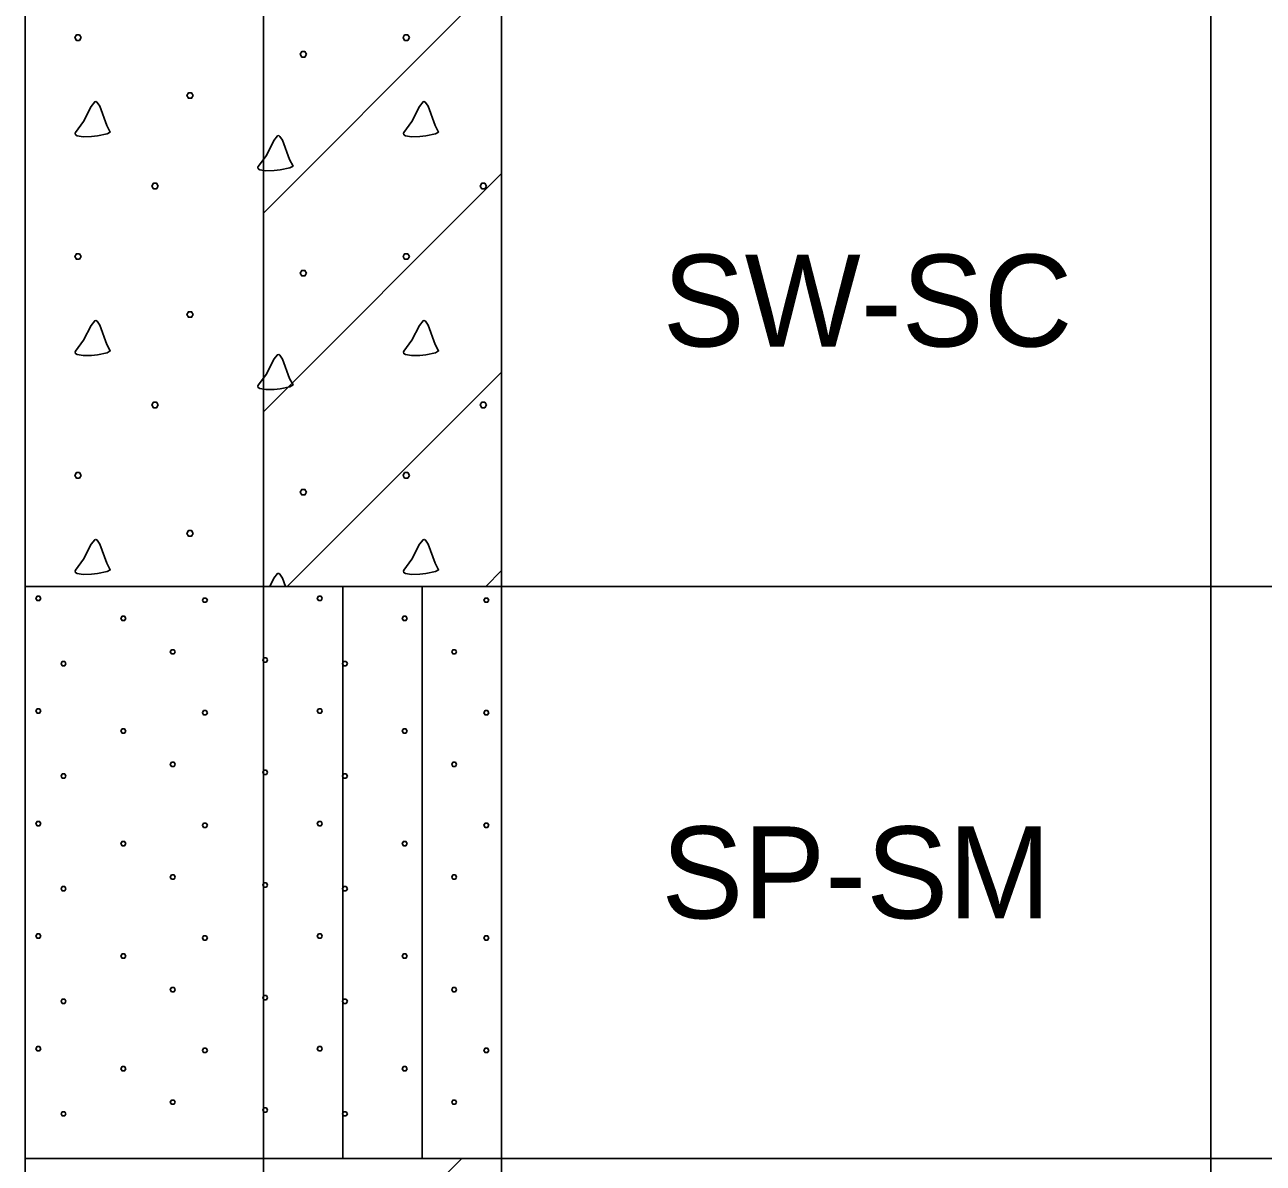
# Model space of a CAD drawing. Extents: x -894 to 866, y -476 to 714.
# Drawn here: x -745 to -650.7, y -43.9 to 42.8 of the extents above; entities that cross this region are included whole.
import ezdxf

# ---------------------------------------------------------------- set-up
doc = ezdxf.new("R2010")
doc.units = 0
doc.layers.add('14 Ramp Anno', color=7, linetype='Continuous')
doc.layers.add('57 Undefined', color=7, linetype='Continuous')

msp = doc.modelspace()

# ---------------------------------------------------------------- linework, layer by layer
at = {"layer": '14 Ramp Anno'}
msp.add_lwpolyline([(-745.016, -304.812), (2.572, -304.812), (2.572, 608.931), (-745.016, 608.931)], close=True, dxfattribs=at)
for points in [[(-654.736, 588.056), (-654.736, -304.812)], [(-745.018, 0.002), (-708.731, 0.002), (-708.731, 43.547), (-745.018, 43.547), (-745.018, 0.002)], [(-745.018, 0.002), (-708.731, 0.002), (-708.731, 43.547), (-745.018, 43.547), (-745.018, 0.002)], [(-726.875, 28.427), (-711.755, 43.547)], [(-726.875, 0.002), (-726.875, 43.547)], [(-726.875, 28.427), (-711.755, 43.547)], [(-726.875, 0.002), (-726.875, 43.547)], [(-740.755, 41.799), (-740.875, 42.005), (-741.115, 42.005), (-741.235, 41.799), (-741.115, 41.587), (-740.875, 41.587), (-740.755, 41.799)], [(-740.755, 41.799), (-740.875, 42.005), (-741.115, 42.005), (-741.235, 41.799), (-741.115, 41.587), (-740.875, 41.587), (-740.755, 41.799)], [(-715.754, 41.799), (-715.874, 42.005), (-716.114, 42.005), (-716.234, 41.799), (-716.114, 41.587), (-715.874, 41.587), (-715.754, 41.799)], [(-715.754, 41.799), (-715.874, 42.005), (-716.114, 42.005), (-716.234, 41.799), (-716.114, 41.587), (-715.874, 41.587), (-715.754, 41.799)], [(-723.589, 40.526), (-723.709, 40.733), (-723.949, 40.733), (-724.069, 40.526), (-723.949, 40.315), (-723.709, 40.315), (-723.589, 40.526)], [(-723.589, 40.526), (-723.709, 40.733), (-723.949, 40.733), (-724.069, 40.526), (-723.949, 40.315), (-723.709, 40.315), (-723.589, 40.526)], [(-739.988, 36.553), (-739.718, 36.901), (-739.619, 36.922), (-739.523, 36.865), (-739.334, 36.568), (-738.8, 35.107), (-738.527, 34.603), (-738.776, 34.471), (-739.514, 34.318), (-739.958, 34.27), (-740.594, 34.252), (-741.062, 34.324), (-741.185, 34.402), (-741.215, 34.513), (-741.185, 34.582), (-740.561, 35.416), (-739.988, 36.553)], [(-739.988, 36.553), (-739.718, 36.901), (-739.619, 36.922), (-739.523, 36.865), (-739.334, 36.568), (-738.8, 35.107), (-738.527, 34.603), (-738.776, 34.471), (-739.514, 34.318), (-739.958, 34.27), (-740.594, 34.252), (-741.062, 34.324), (-741.185, 34.402), (-741.215, 34.513), (-741.185, 34.582), (-740.561, 35.416), (-739.988, 36.553)], [(-732.218, 37.382), (-732.338, 37.593), (-732.578, 37.593), (-732.698, 37.382), (-732.578, 37.175), (-732.338, 37.175), (-732.218, 37.382)], [(-732.218, 37.382), (-732.338, 37.593), (-732.578, 37.593), (-732.698, 37.382), (-732.578, 37.175), (-732.338, 37.175), (-732.218, 37.382)], [(-714.986, 36.553), (-714.716, 36.901), (-714.617, 36.922), (-714.521, 36.865), (-714.332, 36.568), (-713.798, 35.107), (-713.525, 34.603), (-713.774, 34.471), (-714.512, 34.318), (-714.956, 34.27), (-715.592, 34.252), (-716.061, 34.324), (-716.184, 34.402), (-716.214, 34.513), (-716.184, 34.582), (-715.559, 35.416), (-714.986, 36.553)], [(-714.986, 36.553), (-714.716, 36.901), (-714.617, 36.922), (-714.521, 36.865), (-714.332, 36.568), (-713.798, 35.107), (-713.525, 34.603), (-713.774, 34.471), (-714.512, 34.318), (-714.956, 34.27), (-715.592, 34.252), (-716.061, 34.324), (-716.184, 34.402), (-716.214, 34.513), (-716.184, 34.582), (-715.559, 35.416), (-714.986, 36.553)], [(-726.075, 33.968), (-725.802, 34.316), (-725.703, 34.334), (-725.607, 34.277), (-725.418, 33.98), (-724.884, 32.518), (-724.611, 32.017), (-724.86, 31.882), (-725.601, 31.732), (-726.042, 31.681), (-726.678, 31.666), (-727.146, 31.738), (-727.272, 31.816), (-727.299, 31.924), (-727.269, 31.993), (-726.645, 32.827), (-726.075, 33.968)], [(-726.075, 33.968), (-725.802, 34.316), (-725.703, 34.334), (-725.607, 34.277), (-725.418, 33.98), (-724.884, 32.518), (-724.611, 32.017), (-724.86, 31.882), (-725.601, 31.732), (-726.042, 31.681), (-726.678, 31.666), (-727.146, 31.738), (-727.272, 31.816), (-727.299, 31.924), (-727.269, 31.993), (-726.645, 32.827), (-726.075, 33.968)], [(-726.875, 13.307), (-708.731, 31.451)], [(-726.875, 13.307), (-708.731, 31.451)], [(-734.89, 30.491), (-735.01, 30.702), (-735.25, 30.702), (-735.37, 30.491), (-735.25, 30.284), (-735.01, 30.284), (-734.89, 30.491)], [(-734.89, 30.491), (-735.01, 30.702), (-735.25, 30.702), (-735.37, 30.491), (-735.25, 30.284), (-735.01, 30.284), (-734.89, 30.491)], [(-709.889, 30.491), (-710.009, 30.702), (-710.249, 30.702), (-710.369, 30.491), (-710.249, 30.284), (-710.009, 30.284), (-709.889, 30.491)], [(-709.889, 30.491), (-710.009, 30.702), (-710.249, 30.702), (-710.369, 30.491), (-710.249, 30.284), (-710.009, 30.284), (-709.889, 30.491)], [(-740.755, 25.131), (-740.875, 25.338), (-741.115, 25.338), (-741.235, 25.131), (-741.115, 24.92), (-740.875, 24.92), (-740.755, 25.131)], [(-740.755, 25.131), (-740.875, 25.338), (-741.115, 25.338), (-741.235, 25.131), (-741.115, 24.92), (-740.875, 24.92), (-740.755, 25.131)], [(-715.754, 25.131), (-715.874, 25.338), (-716.114, 25.338), (-716.234, 25.131), (-716.114, 24.92), (-715.874, 24.92), (-715.754, 25.131)], [(-715.754, 25.131), (-715.874, 25.338), (-716.114, 25.338), (-716.234, 25.131), (-716.114, 24.92), (-715.874, 24.92), (-715.754, 25.131)], [(-723.589, 23.859), (-723.709, 24.065), (-723.949, 24.065), (-724.069, 23.859), (-723.949, 23.648), (-723.709, 23.648), (-723.589, 23.859)], [(-723.589, 23.859), (-723.709, 24.065), (-723.949, 24.065), (-724.069, 23.859), (-723.949, 23.648), (-723.709, 23.648), (-723.589, 23.859)], [(-732.218, 20.714), (-732.338, 20.925), (-732.578, 20.925), (-732.698, 20.714), (-732.578, 20.508), (-732.338, 20.508), (-732.218, 20.714)], [(-732.218, 20.714), (-732.338, 20.925), (-732.578, 20.925), (-732.698, 20.714), (-732.578, 20.508), (-732.338, 20.508), (-732.218, 20.714)], [(-739.988, 19.885), (-739.718, 20.233), (-739.619, 20.254), (-739.523, 20.197), (-739.334, 19.9), (-738.8, 18.439), (-738.527, 17.935), (-738.776, 17.803), (-739.514, 17.65), (-739.958, 17.602), (-740.594, 17.584), (-741.062, 17.656), (-741.185, 17.734), (-741.215, 17.845), (-741.185, 17.914), (-740.561, 18.748), (-739.988, 19.885)], [(-739.988, 19.885), (-739.718, 20.233), (-739.619, 20.254), (-739.523, 20.197), (-739.334, 19.9), (-738.8, 18.439), (-738.527, 17.935), (-738.776, 17.803), (-739.514, 17.65), (-739.958, 17.602), (-740.594, 17.584), (-741.062, 17.656), (-741.185, 17.734), (-741.215, 17.845), (-741.185, 17.914), (-740.561, 18.748), (-739.988, 19.885)], [(-714.986, 19.885), (-714.716, 20.233), (-714.617, 20.254), (-714.521, 20.197), (-714.332, 19.9), (-713.798, 18.439), (-713.525, 17.935), (-713.774, 17.803), (-714.512, 17.65), (-714.956, 17.602), (-715.592, 17.584), (-716.061, 17.656), (-716.184, 17.734), (-716.214, 17.845), (-716.184, 17.914), (-715.559, 18.748), (-714.986, 19.885)], [(-714.986, 19.885), (-714.716, 20.233), (-714.617, 20.254), (-714.521, 20.197), (-714.332, 19.9), (-713.798, 18.439), (-713.525, 17.935), (-713.774, 17.803), (-714.512, 17.65), (-714.956, 17.602), (-715.592, 17.584), (-716.061, 17.656), (-716.184, 17.734), (-716.214, 17.845), (-716.184, 17.914), (-715.559, 18.748), (-714.986, 19.885)], [(-726.075, 17.3), (-725.802, 17.648), (-725.703, 17.666), (-725.607, 17.609), (-725.418, 17.312), (-724.884, 15.851), (-724.611, 15.35), (-724.86, 15.215), (-725.601, 15.065), (-726.042, 15.014), (-726.678, 14.999), (-727.146, 15.071), (-727.272, 15.149), (-727.299, 15.257), (-727.269, 15.326), (-726.645, 16.16), (-726.075, 17.3)], [(-726.075, 17.3), (-725.802, 17.648), (-725.703, 17.666), (-725.607, 17.609), (-725.418, 17.312), (-724.884, 15.851), (-724.611, 15.35), (-724.86, 15.215), (-725.601, 15.065), (-726.042, 15.014), (-726.678, 14.999), (-727.146, 15.071), (-727.272, 15.149), (-727.299, 15.257), (-727.269, 15.326), (-726.645, 16.16), (-726.075, 17.3)], [(-725.06, 0.002), (-708.731, 16.331)], [(-725.06, 0.002), (-708.731, 16.331)], [(-734.89, 13.823), (-735.01, 14.034), (-735.25, 14.034), (-735.37, 13.823), (-735.25, 13.617), (-735.01, 13.617), (-734.89, 13.823)], [(-734.89, 13.823), (-735.01, 14.034), (-735.25, 14.034), (-735.37, 13.823), (-735.25, 13.617), (-735.01, 13.617), (-734.89, 13.823)], [(-709.889, 13.823), (-710.009, 14.034), (-710.249, 14.034), (-710.369, 13.823), (-710.249, 13.617), (-710.009, 13.617), (-709.889, 13.823)], [(-709.889, 13.823), (-710.009, 14.034), (-710.249, 14.034), (-710.369, 13.823), (-710.249, 13.617), (-710.009, 13.617), (-709.889, 13.823)], [(-740.755, 8.464), (-740.875, 8.67), (-741.115, 8.67), (-741.235, 8.464), (-741.115, 8.253), (-740.875, 8.253), (-740.755, 8.464)], [(-740.755, 8.464), (-740.875, 8.67), (-741.115, 8.67), (-741.235, 8.464), (-741.115, 8.253), (-740.875, 8.253), (-740.755, 8.464)], [(-715.754, 8.464), (-715.874, 8.67), (-716.114, 8.67), (-716.234, 8.464), (-716.114, 8.253), (-715.874, 8.253), (-715.754, 8.464)], [(-715.754, 8.464), (-715.874, 8.67), (-716.114, 8.67), (-716.234, 8.464), (-716.114, 8.253), (-715.874, 8.253), (-715.754, 8.464)], [(-723.589, 7.192), (-723.709, 7.398), (-723.949, 7.398), (-724.069, 7.192), (-723.949, 6.98), (-723.709, 6.98), (-723.589, 7.192)], [(-723.589, 7.192), (-723.709, 7.398), (-723.949, 7.398), (-724.069, 7.192), (-723.949, 6.98), (-723.709, 6.98), (-723.589, 7.192)], [(-732.218, 4.047), (-732.338, 4.258), (-732.578, 4.258), (-732.698, 4.047), (-732.578, 3.84), (-732.338, 3.84), (-732.218, 4.047)], [(-732.218, 4.047), (-732.338, 4.258), (-732.578, 4.258), (-732.698, 4.047), (-732.578, 3.84), (-732.338, 3.84), (-732.218, 4.047)], [(-739.988, 3.218), (-739.718, 3.566), (-739.619, 3.587), (-739.523, 3.53), (-739.334, 3.233), (-738.8, 1.772), (-738.527, 1.268), (-738.776, 1.136), (-739.514, 0.983), (-739.958, 0.935), (-740.594, 0.917), (-741.062, 0.989), (-741.185, 1.067), (-741.215, 1.178), (-741.185, 1.247), (-740.561, 2.081), (-739.988, 3.218)], [(-739.988, 3.218), (-739.718, 3.566), (-739.619, 3.587), (-739.523, 3.53), (-739.334, 3.233), (-738.8, 1.772), (-738.527, 1.268), (-738.776, 1.136), (-739.514, 0.983), (-739.958, 0.935), (-740.594, 0.917), (-741.062, 0.989), (-741.185, 1.067), (-741.215, 1.178), (-741.185, 1.247), (-740.561, 2.081), (-739.988, 3.218)], [(-714.986, 3.218), (-714.716, 3.566), (-714.617, 3.587), (-714.521, 3.53), (-714.332, 3.233), (-713.798, 1.772), (-713.525, 1.268), (-713.774, 1.136), (-714.512, 0.983), (-714.956, 0.935), (-715.592, 0.917), (-716.061, 0.989), (-716.184, 1.067), (-716.214, 1.178), (-716.184, 1.247), (-715.559, 2.081), (-714.986, 3.218)], [(-714.986, 3.218), (-714.716, 3.566), (-714.617, 3.587), (-714.521, 3.53), (-714.332, 3.233), (-713.798, 1.772), (-713.525, 1.268), (-713.774, 1.136), (-714.512, 0.983), (-714.956, 0.935), (-715.592, 0.917), (-716.061, 0.989), (-716.184, 1.067), (-716.214, 1.178), (-716.184, 1.247), (-715.559, 2.081), (-714.986, 3.218)], [(-725.418, 0.645), (-725.607, 0.942), (-725.703, 0.999), (-725.802, 0.981), (-726.075, 0.633), (-726.39, 0.002), (-725.183, 0.002), (-725.418, 0.645)], [(-725.418, 0.645), (-725.607, 0.942), (-725.703, 0.999), (-725.802, 0.981), (-726.075, 0.633), (-726.39, 0.002), (-725.183, 0.002), (-725.418, 0.645)], [(-709.941, 0.002), (-708.731, 1.212)], [(-709.941, 0.002), (-708.731, 1.212)], [(-745.018, -43.543), (-708.731, -43.543), (-708.731, 0.002), (-745.018, 0.002), (-745.018, -43.543)], [(-745.018, 0.002), (-372.904, 0.002)], [(-726.875, -43.543), (-726.875, 0.002)], [(-720.827, -43.543), (-720.827, 0.002)], [(-714.779, -43.543), (-714.779, 0.002)], [(-743.816, -0.906), (-743.911, -0.744), (-744.099, -0.744), (-744.194, -0.906), (-744.099, -1.068), (-743.911, -1.068), (-743.816, -0.906)], [(-731.14, -1.041), (-731.234, -0.879), (-731.422, -0.879), (-731.517, -1.041), (-731.422, -1.203), (-731.234, -1.203), (-731.14, -1.041)], [(-722.387, -0.906), (-722.481, -0.744), (-722.67, -0.744), (-722.764, -0.906), (-722.67, -1.068), (-722.481, -1.068), (-722.387, -0.906)], [(-709.71, -1.041), (-709.804, -0.879), (-709.993, -0.879), (-710.087, -1.041), (-709.993, -1.203), (-709.804, -1.203), (-709.71, -1.041)], [(-737.351, -2.432), (-737.445, -2.266), (-737.634, -2.266), (-737.728, -2.428), (-737.634, -2.594), (-737.445, -2.594), (-737.351, -2.432)], [(-715.921, -2.432), (-716.016, -2.266), (-716.204, -2.266), (-716.299, -2.428), (-716.204, -2.594), (-716.016, -2.594), (-715.921, -2.432)], [(-733.583, -4.976), (-733.678, -4.814), (-733.866, -4.814), (-733.96, -4.976), (-733.866, -5.138), (-733.678, -5.138), (-733.583, -4.976)], [(-726.548, -5.587), (-726.642, -5.421), (-726.831, -5.421), (-726.925, -5.587), (-726.831, -5.749), (-726.642, -5.749), (-726.548, -5.587)], [(-712.154, -4.976), (-712.248, -4.814), (-712.437, -4.814), (-712.531, -4.976), (-712.437, -5.138), (-712.248, -5.138), (-712.154, -4.976)], [(-741.905, -5.866), (-742, -5.704), (-742.188, -5.704), (-742.282, -5.866), (-742.188, -6.032), (-742, -6.032), (-741.905, -5.866)], [(-720.476, -5.866), (-720.57, -5.704), (-720.759, -5.704), (-720.853, -5.866), (-720.759, -6.032), (-720.57, -6.032), (-720.476, -5.866)], [(-743.816, -9.478), (-743.911, -9.316), (-744.099, -9.316), (-744.194, -9.478), (-744.099, -9.64), (-743.911, -9.64), (-743.816, -9.478)], [(-722.387, -9.478), (-722.481, -9.316), (-722.67, -9.316), (-722.764, -9.478), (-722.67, -9.64), (-722.481, -9.64), (-722.387, -9.478)], [(-731.14, -9.613), (-731.234, -9.451), (-731.422, -9.451), (-731.517, -9.613), (-731.422, -9.775), (-731.234, -9.775), (-731.14, -9.613)], [(-709.71, -9.613), (-709.804, -9.451), (-709.993, -9.451), (-710.087, -9.613), (-709.993, -9.775), (-709.804, -9.775), (-709.71, -9.613)], [(-737.351, -11.004), (-737.445, -10.838), (-737.634, -10.838), (-737.728, -11), (-737.634, -11.166), (-737.445, -11.166), (-737.351, -11.004)], [(-715.921, -11.004), (-716.016, -10.838), (-716.204, -10.838), (-716.299, -11), (-716.204, -11.166), (-716.016, -11.166), (-715.921, -11.004)], [(-733.583, -13.548), (-733.678, -13.386), (-733.866, -13.386), (-733.96, -13.548), (-733.866, -13.71), (-733.678, -13.71), (-733.583, -13.548)], [(-726.548, -14.159), (-726.642, -13.993), (-726.831, -13.993), (-726.925, -14.159), (-726.831, -14.321), (-726.642, -14.321), (-726.548, -14.159)], [(-712.154, -13.548), (-712.248, -13.386), (-712.437, -13.386), (-712.531, -13.548), (-712.437, -13.71), (-712.248, -13.71), (-712.154, -13.548)], [(-741.905, -14.438), (-742, -14.276), (-742.188, -14.276), (-742.282, -14.438), (-742.188, -14.604), (-742, -14.604), (-741.905, -14.438)], [(-720.476, -14.438), (-720.57, -14.276), (-720.759, -14.276), (-720.853, -14.438), (-720.759, -14.604), (-720.57, -14.604), (-720.476, -14.438)], [(-743.816, -18.05), (-743.911, -17.888), (-744.099, -17.888), (-744.194, -18.05), (-744.099, -18.212), (-743.911, -18.212), (-743.816, -18.05)], [(-722.387, -18.05), (-722.481, -17.888), (-722.67, -17.888), (-722.764, -18.05), (-722.67, -18.212), (-722.481, -18.212), (-722.387, -18.05)], [(-731.14, -18.185), (-731.234, -18.023), (-731.422, -18.023), (-731.517, -18.185), (-731.422, -18.347), (-731.234, -18.347), (-731.14, -18.185)], [(-709.71, -18.185), (-709.804, -18.023), (-709.993, -18.023), (-710.087, -18.185), (-709.993, -18.347), (-709.804, -18.347), (-709.71, -18.185)], [(-737.351, -19.575), (-737.445, -19.409), (-737.634, -19.409), (-737.728, -19.572), (-737.634, -19.738), (-737.445, -19.738), (-737.351, -19.575)], [(-715.921, -19.575), (-716.016, -19.409), (-716.204, -19.409), (-716.299, -19.572), (-716.204, -19.738), (-716.016, -19.738), (-715.921, -19.575)], [(-733.583, -22.12), (-733.678, -21.958), (-733.866, -21.958), (-733.96, -22.12), (-733.866, -22.282), (-733.678, -22.282), (-733.583, -22.12)], [(-726.548, -22.731), (-726.642, -22.565), (-726.831, -22.565), (-726.925, -22.731), (-726.831, -22.893), (-726.642, -22.893), (-726.548, -22.731)], [(-712.154, -22.12), (-712.248, -21.958), (-712.437, -21.958), (-712.531, -22.12), (-712.437, -22.282), (-712.248, -22.282), (-712.154, -22.12)], [(-741.905, -23.01), (-742, -22.847), (-742.188, -22.847), (-742.282, -23.01), (-742.188, -23.176), (-742, -23.176), (-741.905, -23.01)], [(-720.476, -23.01), (-720.57, -22.847), (-720.759, -22.847), (-720.853, -23.01), (-720.759, -23.176), (-720.57, -23.176), (-720.476, -23.01)], [(-743.816, -26.622), (-743.911, -26.46), (-744.099, -26.46), (-744.194, -26.622), (-744.099, -26.784), (-743.911, -26.784), (-743.816, -26.622)], [(-731.14, -26.757), (-731.234, -26.594), (-731.422, -26.594), (-731.517, -26.757), (-731.422, -26.919), (-731.234, -26.919), (-731.14, -26.757)], [(-722.387, -26.622), (-722.481, -26.46), (-722.67, -26.46), (-722.764, -26.622), (-722.67, -26.784), (-722.481, -26.784), (-722.387, -26.622)], [(-709.71, -26.757), (-709.804, -26.594), (-709.993, -26.594), (-710.087, -26.757), (-709.993, -26.919), (-709.804, -26.919), (-709.71, -26.757)], [(-737.351, -28.147), (-737.445, -27.981), (-737.634, -27.981), (-737.728, -28.143), (-737.634, -28.309), (-737.445, -28.309), (-737.351, -28.147)], [(-715.921, -28.147), (-716.016, -27.981), (-716.204, -27.981), (-716.299, -28.143), (-716.204, -28.309), (-716.016, -28.309), (-715.921, -28.147)], [(-733.583, -30.692), (-733.678, -30.529), (-733.866, -30.529), (-733.96, -30.692), (-733.866, -30.854), (-733.678, -30.854), (-733.583, -30.692)], [(-712.154, -30.692), (-712.248, -30.529), (-712.437, -30.529), (-712.531, -30.692), (-712.437, -30.854), (-712.248, -30.854), (-712.154, -30.692)], [(-741.905, -31.581), (-742, -31.419), (-742.188, -31.419), (-742.282, -31.581), (-742.188, -31.747), (-742, -31.747), (-741.905, -31.581)], [(-726.548, -31.303), (-726.642, -31.137), (-726.831, -31.137), (-726.925, -31.303), (-726.831, -31.465), (-726.642, -31.465), (-726.548, -31.303)], [(-720.476, -31.581), (-720.57, -31.419), (-720.759, -31.419), (-720.853, -31.581), (-720.759, -31.747), (-720.57, -31.747), (-720.476, -31.581)], [(-743.816, -35.194), (-743.911, -35.031), (-744.099, -35.031), (-744.194, -35.194), (-744.099, -35.356), (-743.911, -35.356), (-743.816, -35.194)], [(-731.14, -35.328), (-731.234, -35.166), (-731.422, -35.166), (-731.517, -35.328), (-731.422, -35.491), (-731.234, -35.491), (-731.14, -35.328)], [(-722.387, -35.194), (-722.481, -35.031), (-722.67, -35.031), (-722.764, -35.194), (-722.67, -35.356), (-722.481, -35.356), (-722.387, -35.194)], [(-709.71, -35.328), (-709.804, -35.166), (-709.993, -35.166), (-710.087, -35.328), (-709.993, -35.491), (-709.804, -35.491), (-709.71, -35.328)], [(-737.351, -36.719), (-737.445, -36.553), (-737.634, -36.553), (-737.728, -36.715), (-737.634, -36.881), (-737.445, -36.881), (-737.351, -36.719)], [(-715.921, -36.719), (-716.016, -36.553), (-716.204, -36.553), (-716.299, -36.715), (-716.204, -36.881), (-716.016, -36.881), (-715.921, -36.719)], [(-733.583, -39.263), (-733.678, -39.101), (-733.866, -39.101), (-733.96, -39.263), (-733.866, -39.426), (-733.678, -39.426), (-733.583, -39.263)], [(-712.154, -39.263), (-712.248, -39.101), (-712.437, -39.101), (-712.531, -39.263), (-712.437, -39.426), (-712.248, -39.426), (-712.154, -39.263)], [(-741.905, -40.153), (-742, -39.991), (-742.188, -39.991), (-742.282, -40.153), (-742.188, -40.319), (-742, -40.319), (-741.905, -40.153)], [(-726.548, -39.874), (-726.642, -39.708), (-726.831, -39.708), (-726.925, -39.874), (-726.831, -40.037), (-726.642, -40.037), (-726.548, -39.874)], [(-720.476, -40.153), (-720.57, -39.991), (-720.759, -39.991), (-720.853, -40.153), (-720.759, -40.319), (-720.57, -40.319), (-720.476, -40.153)], [(-745.042, -43.543), (2.572, -43.543)], [(-745.018, -87.088), (-708.731, -87.088), (-708.731, -43.543), (-745.018, -43.543), (-745.018, -87.088)], [(-745.018, -43.543), (-372.904, -43.543)], [(-726.875, -58.663), (-711.755, -43.543)], [(-726.875, -87.088), (-726.875, -43.543)]]:
    msp.add_lwpolyline(points, dxfattribs=at)

# ---------------------------------------------------------------- texts
at = {"layer": '57 Undefined'}
for s, p in [('SW-SC', (-696.465, 18.275)), ('SP-SM', (-696.57, -25.271))]:
    msp.add_text(s, height=7, dxfattribs=at).set_placement(p)

doc.saveas('drawing.dxf')
